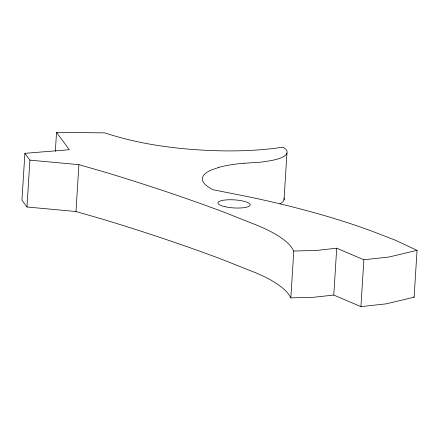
<?xml version="1.0" encoding="UTF-8"?>
<svg xmlns="http://www.w3.org/2000/svg" width="439" height="439" viewBox="0 0 439 439"><rect width="100%" height="100%" fill="white"/><g stroke="black" fill="none" stroke-linecap="round" stroke-linejoin="round"><path stroke-width="0.66" d="M244.046 163.292L261.057 162.117L267.077 161.217A52.51 13.099 3.6 0 0 286.009 149.364L283.204 147.208L274.682 148.311A122.635 30.587 3.6 0 1 145.797 143.416C131.925 140.732 118.206 137.319 104.789 132.885L56.527 132.375L69.335 149.71L24.886 153.337L21.95 200.195L26.977 206.994L75.974 211.521L102.479 219.149A1382.005 344.725 3.6 0 1 220.63 258.867L252.661 271.56A205.946 51.368 3.6 0 1 288.73 294.371L290.843 297.889L313.808 297.263L333.777 295.068L360.929 306.625L386.155 303.854L414.114 297.203L417.05 250.345L395.166 240.133L370.977 230.793A476.957 118.969 3.6 0 0 249.539 196.974L212.767 189.686L207.537 186.46A84.167 20.995 3.6 0 1 212.064 169.673L218.221 167.632M26.977 206.994L29.907 160.136L24.886 153.337M55.336 151.389L56.527 132.375M75.974 211.521L78.905 164.663L29.907 160.136M284.028 199.899L286.958 153.041M290.843 297.889L293.773 251.037L291.666 247.514A205.946 51.368 3.6 0 0 255.591 224.702L223.561 212.01A1382.005 344.725 3.6 0 0 105.415 172.291L78.905 164.663M333.777 295.068L336.708 248.211L316.738 250.411L293.773 251.037M360.929 306.625L363.865 259.773L336.708 248.211M417.05 250.345L389.091 256.996L363.865 259.773M413.549 296.89L414.114 297.203M284.049 198.082A52.51 13.099 3.6 0 1 279.912 203.872M218.227 167.55A84.167 20.995 3.6 0 1 244.051 163.209M225.031 206.709A16.161 4.033 3.6 0 0 250.153 205.139A16.161 4.033 3.6 0 0 227.001 199.844A16.161 4.033 3.6 0 0 225.031 206.709"/></g></svg>
